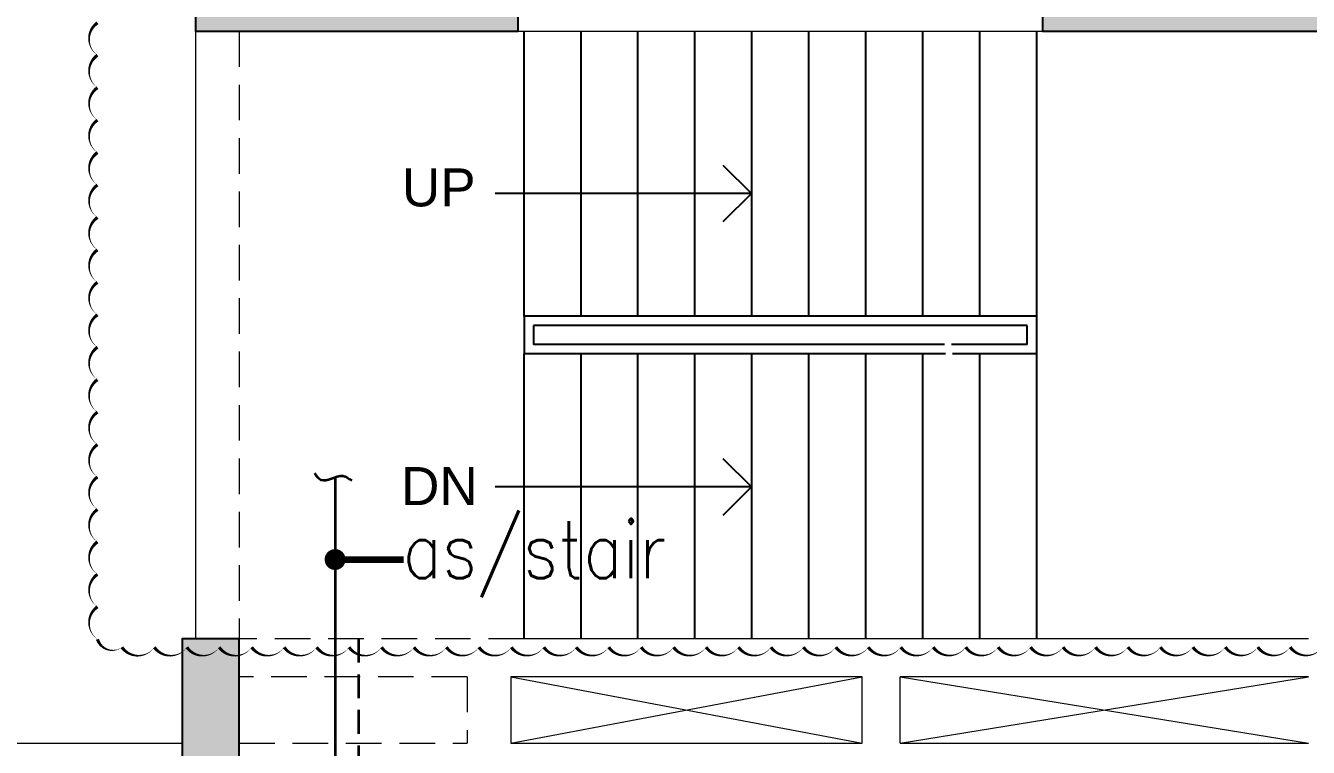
# Model space of a CAD drawing. Header units: millimetres. Extents: x 1255966 to 1543449, y 318653 to 465396.
# Drawn here: x 1271992 to 1278747, y 352116 to 355917 of the extents above; entities that cross this region are included whole.
import ezdxf

# ---------------------------------------------------------------- set-up
doc = ezdxf.new("R2010")
doc.units = ezdxf.units.MM
doc.header["$LTSCALE"] = 500
doc.header["$MEASUREMENT"] = 0
doc.linetypes.add('DASHED2', pattern=[0.375, 0.25, -0.125])
doc.linetypes.add('HIDDEN', pattern=[0.375, 0.25, -0.125])
for name, color, linetype, lineweight in [('ARROW', 1, 'Continuous', 0), ('CUT OUT', 1, 'Continuous', 13), ('REVISION', 1, 'Continuous', 5), ('STC REINF.BOTTOM', 7, 'Continuous', 35), ('TOWER AREA BEAM..', 3, 'Continuous', 20), ('TOWER COL HATCH', 253, 'Continuous', 20)]:
    doc.layers.add(name, color=color, linetype=linetype, lineweight=lineweight)
doc.layers.add('RAILING', color=7, linetype='Continuous', true_color=0xadadad)
doc.layers.add('STAIR', color=7, linetype='Continuous', true_color=0x3f4f7f)
for name, color, linetype in [('S-COLUMN-HATCH', 253, 'Continuous'), ('S-FRAMING PLAN', 4, 'Continuous'), ('S-T', 3, 'Continuous'), ('TEXT-RM NAME', 6, 'Continuous'), ('TOWER AREA COLUMN.', 6, 'Continuous')]:
    doc.layers.add(name, color=color, linetype=linetype)
doc.styles.add('ARIAL', font='arial.ttf')
doc.styles.add('ROMANCE', font='romans.shx')
doc.styles.add('S-T', font='romans.shx')
doc.dimstyles.new('GRID DIM', dxfattribs={"dimtxt": 250, "dimasz": 100, "dimexe": 75, "dimexo": 0, "dimgap": 50, "dimtad": 1, "dimdec": 0, "dimzin": 0, "dimdsep": 46, "dimtxsty": 'ROMANCE', "dimblk": 'ARCHTICK', "dimcen": 0, "dimdle": 0.5, "dimclrd": 8, "dimclre": 8, "dimclrt": 3, "dimadec": 0, "dimazin": 0, "dimtfac": 1, "dimtdec": 0, "dimtmove": 0, "dimatfit": 3, "dimldrblk": 'DOT', "dimfxl": 200, "dimtolj": 1, "dimtzin": 0, "dimlwd": -1, "dimlwe": -1, "dimarcsym": 2})

# ---------------------------------------------------------------- blocks, each defined once
blk = doc.blocks.new('_ArchTick')
at = {"color": 0, "linetype": 'ByBlock', "const_width": 0.15}
blk.add_lwpolyline([(-0.5, -0.5), (0.5, 0.5)], dxfattribs=at)
blk = doc.blocks.new('_Dot')
at = {"color": 0, "linetype": 'ByBlock', "lineweight": -2}
blk.add_line((-0.5, 0), (-1, 0), dxfattribs=at)
at = {"color": 0, "linetype": 'ByBlock', "const_width": 0.5}
blk.add_lwpolyline([(-0.25, 0, 1), (0.25, 0, 1)], format="xyb", close=True, dxfattribs=at)
blk = doc.blocks.new('A$Ca8bcdc7a')
at = {"layer": 'CUT OUT', "color": 1, "ltscale": 10}
for p, q in [((-65, -5389.8), (1785, -5039.8)), ((-65, -5039.8), (1785, -5389.8)), ((1985, -5389.8), (4135, -5039.8)), ((1985, -5039.8), (4135, -5389.8))]:
    blk.add_line(p, q, dxfattribs=at)
at = {"layer": 'S-FRAMING PLAN', "color": 3, "linetype": 'ByBlock', "lineweight": 20, "ltscale": 10}
for p, q in [((-1725, -1640), (-1725, -4839.8)), ((-25, -1640), (2735, -1640)), ((4135, -4839.8), (5, -4839.8)), ((-65, -5039.8), (-65, -5389.8)), ((1785, -5039.8), (-65, -5039.8)), ((1785, -5389.8), (1785, -5039.8)), ((4135, -5039.8), (1985, -5039.8)), ((1985, -5389.8), (1985, -5039.8)), ((-3880, -5389.8), (-1795, -5389.8)), ((-65, -5389.8), (1785, -5389.8)), ((1985, -5389.8), (4135, -5389.8))]:
    blk.add_line(p, q, dxfattribs=at)
at = {"layer": 'TOWER AREA BEAM..', "color": 3, "linetype": 'HIDDEN', "ltscale": 1.5}
for p, q in [((-1495, -1640), (-1495, -4839.8)), ((5, -4839.8), (-1495, -4839.8)), ((-295, -5039.8), (-1495, -5039.8)), ((-295, -5039.8), (-295, -5389.8)), ((-1495, -5389.8), (-295, -5389.8))]:
    blk.add_line(p, q, dxfattribs=at)
blk = doc.blocks.new('_Open90')
at = {"color": 0, "linetype": 'ByBlock', "lineweight": -2}
for p, q in [((-0.5, 0.5), (0, 0)), ((0, 0), (-1, 0)), ((0, 0), (-0.5, -0.5))]:
    blk.add_line(p, q, dxfattribs=at)
blk = doc.blocks.new('3tgra')
at = {"layer": 'TOWER COL HATCH'}
h = blk.add_hatch(color=253, dxfattribs=at)
h.dxf.hatch_style = 1
h.paths.add_polyline_path([(1381865.6, 84501.6), (1381865.6, 84731.6), (1380165.6, 84731.6), (1380165.6, 84501.6)])
h = blk.add_hatch(color=253, dxfattribs=at)
h.dxf.hatch_style = 1
h.paths.add_polyline_path([(1386325.6, 84501.6), (1386325.6, 84731.6), (1384625.6, 84731.6), (1384625.6, 84501.6)])
h = blk.add_hatch(color=253, dxfattribs=at)
h.dxf.hatch_style = 1
h.paths.add_polyline_path([(1380095.6, 80551.7), (1380395.6, 80551.7), (1380395.6, 81301.7), (1380095.6, 81301.7)])
at = {"layer": 'TOWER AREA COLUMN.', "color": 4}
for points in [[(1381865.6, 84501.6), (1381865.6, 84731.6), (1380165.6, 84731.6), (1380165.6, 84501.6)], [(1386325.6, 84501.6), (1386325.6, 84731.6), (1384625.6, 84731.6), (1384625.6, 84501.6)], [(1380095.6, 80551.7), (1380395.6, 80551.7), (1380395.6, 81301.7), (1380095.6, 81301.7)]]:
    blk.add_lwpolyline(points, close=True, dxfattribs=at)

msp = doc.modelspace()

# ---------------------------------------------------------------- linework, layer by layer
at = {"layer": 'RAILING'}
for p, q in [((1277316.6, 354387.7), (1274616.6, 354387.7)), ((1274616.6, 354387.7), (1274616.6, 354187.9)), ((1277266.6, 354337.7), (1274666.6, 354337.7)), ((1274666.6, 354337.7), (1274666.6, 354237.9)), ((1277266.6, 354237.9), (1277266.6, 354337.7)), ((1277316.6, 354187.9), (1277316.6, 354387.7)), ((1276829.9, 354237.9), (1274666.6, 354237.9)), ((1277266.6, 354237.9), (1276867.2, 354237.9)), ((1276835.9, 354187.9), (1274616.6, 354187.9)), ((1277316.6, 354187.9), (1276873.1, 354187.9))]:
    msp.add_line(p, q, dxfattribs=at)
at = {"layer": 'REVISION', "elevation": -56210.2}
msp.add_lwpolyline([(1278821.9, 352644.3, 0, 17.1, -0.520567), (1278651, 352644.2, 0, 17.1, -0.520567), (1278480.1, 352644.2, 0, 17.1, -0.520567), (1278309.2, 352644.2, 0, 17.1, -0.520567), (1278138.3, 352644.1, 0, 17.1, -0.520567), (1277967.4, 352644.1, 0, 17.1, -0.520567), (1277796.6, 352644.1, 0, 17.1, -0.520567), (1277625.7, 352644, 0, 17.1, -0.520567), (1277454.8, 352644, 0, 17.1, -0.520567), (1277283.9, 352644, 0, 17.1, -0.520567), (1277113, 352643.9, 0, 17.1, -0.520567), (1276942.1, 352643.9, 0, 17.1, -0.520567), (1276771.2, 352643.9, 0, 17.1, -0.520567), (1276600.3, 352643.9, 0, 17.1, -0.520567), (1276429.4, 352643.8, 0, 17.1, -0.520567), (1276258.6, 352643.8, 0, 17.1, -0.520567), (1276087.7, 352643.8, 0, 17.1, -0.520567), (1275916.8, 352643.7, 0, 17.1, -0.520567), (1275745.9, 352643.7, 0, 17.1, -0.520567), (1275575, 352643.7, 0, 17.1, -0.520567), (1275404.1, 352643.6, 0, 17.1, -0.520567), (1275233.2, 352643.6, 0, 17.1, -0.520567), (1275062.3, 352643.6, 0, 17.1, -0.520567), (1274891.4, 352643.6, 0, 17.1, -0.520567), (1274720.5, 352643.5, 0, 17.1, -0.520567), (1274549.7, 352643.5, 0, 17.1, -0.520567), (1274378.8, 352643.5, 0, 17.1, -0.520567), (1274207.9, 352643.4, 0, 17.1, -0.520567), (1274037, 352643.4, 0, 17.1, -0.520567), (1273866.1, 352643.4, 0, 17.1, -0.520567), (1273695.2, 352643.3, 0, 17.1, -0.520567), (1273524.3, 352643.3, 0, 17.1, -0.520567), (1273353.4, 352643.3, 0, 17.1, -0.520567), (1273182.5, 352643.2, 0, 17.1, -0.520567), (1273011.6, 352643.2, 0, 17.1, -0.520567), (1272840.8, 352643.2, 0, 17.1, -0.520567), (1272669.9, 352643.2, 0, 17.1, -0.520567), (1272499, 352643.1, 0, 17.1, -0.520567), (1272370.5, 352685.5, 0, 17.1, -0.520567), (1272370.5, 352856.4, 0, 17.1, -0.520567), (1272370.5, 353027.3, 0, 17.1, -0.520567), (1272370.5, 353198.2, 0, 17.1, -0.520567), (1272370.5, 353369.1, 0, 17.1, -0.520567), (1272370.5, 353540, 0, 17.1, -0.520567), (1272370.5, 353710.9, 0, 17.1, -0.520567), (1272370.5, 353881.8, 0, 17.1, -0.520567), (1272370.5, 354052.6, 0, 17.1, -0.520567), (1272370.5, 354223.5, 0, 17.1, -0.520567), (1272370.5, 354394.4, 0, 17.1, -0.520567), (1272370.5, 354565.3, 0, 17.1, -0.520567), (1272370.5, 354736.2, 0, 17.1, -0.520567), (1272370.5, 354907.1, 0, 17.1, -0.520567), (1272370.5, 355078, 0, 17.1, -0.520567), (1272370.5, 355248.9, 0, 17.1, -0.520567), (1272370.5, 355419.8, 0, 17.1, -0.520567), (1272370.5, 355590.7, 0, 17.1, -0.520567), (1272370.5, 355761.5, 0, 17.1, -0.520567), (1272370.5, 355932.4, 0, 17.1, -0.520567)], format="xyseb", dxfattribs=at)
at = {"layer": 'STAIR'}
for p, q in [((1274616.6, 354387.7), (1274616.6, 355887.7)), ((1274916.6, 354387.7), (1274916.6, 355887.7)), ((1275216.6, 354387.7), (1275216.6, 355887.7)), ((1275516.6, 354387.7), (1275516.6, 355887.7)), ((1275816.6, 354387.7), (1275816.6, 355887.7)), ((1276116.6, 354387.7), (1276116.6, 355887.7)), ((1276416.6, 354387.7), (1276416.6, 355887.7)), ((1276716.6, 354387.7), (1276716.6, 355887.7)), ((1277016.6, 354387.7), (1277016.6, 355887.7)), ((1277316.6, 354387.7), (1277316.6, 355887.7)), ((1274616.6, 352687.9), (1274616.6, 354187.9)), ((1274916.6, 352687.9), (1274916.6, 354187.9)), ((1275216.6, 352687.9), (1275216.6, 354187.9)), ((1275516.6, 352687.9), (1275516.6, 354187.9)), ((1275816.6, 352687.9), (1275816.6, 354187.9)), ((1276116.6, 352687.9), (1276116.6, 354187.9)), ((1276416.6, 352687.9), (1276416.6, 354187.9)), ((1276716.6, 352687.9), (1276716.6, 354187.9)), ((1277016.6, 352687.9), (1277016.6, 354187.9)), ((1277316.6, 352687.9), (1277316.6, 354187.9))]:
    msp.add_line(p, q, dxfattribs=at)
at = {"layer": 'STC REINF.BOTTOM', "color": 4, "linetype": 'Continuous'}
msp.add_line((1273621.9, 353539.2), (1273621.9, 351387.7), dxfattribs=at)
at = {"layer": 'STC REINF.BOTTOM', "color": 4, "linetype": 'DASHED2'}
msp.add_line((1273744.8, 352687.9), (1273744.8, 349335.3), dxfattribs=at)
at = {"layer": 'STC REINF.BOTTOM', "color": 4, "linetype": 'Continuous'}
msp.add_spline([(1273513, 353560), (1273547.3, 353525.7), (1273662.4, 353545.3), (1273709, 353520.8)], degree=3, dxfattribs=at)
at = {"layer": 'TEXT-RM NAME'}
for points in [[(1275514.2, 355033.3), (1274465, 355033.3)], [(1275514.2, 353487.9), (1274465, 353487.9)]]:
    msp.add_lwpolyline(points, dxfattribs=at)

# ---------------------------------------------------------------- block references
at = {"layer": 'CUT OUT', "color": 4}
msp.add_blockref('3tgra', (-107279, 271386.2), dxfattribs=at)
at = {"layer": 'S-COLUMN-HATCH', "color": 4, "ltscale": 10}
msp.add_blockref('A$Ca8bcdc7a', (1274611.6, 357527.7), dxfattribs=at)
at = {"layer": 'TEXT-RM NAME', "xscale": 300, "yscale": 300, "zscale": 300}
for p in [(1275814.2, 355033.3), (1275814.2, 353487.9)]:
    msp.add_blockref('_Open90', p, dxfattribs=at)

# ---------------------------------------------------------------- texts
at = {"layer": 'S-T', "color": 2, "linetype": 'Continuous', "ltscale": 10, "style": 'S-T', "width": 0.85}
msp.add_text('as/stair', height=300, dxfattribs=at).set_placement((1273977.4, 353006.8, 42.6))
at = {"layer": 'TEXT-RM NAME', "style": 'ARIAL'}
for s, p in [('UP', (1273973.6, 354965.5, 0)), ('DN', (1273969.3, 353392.3, 0))]:
    msp.add_text(s, height=200, rotation=360, dxfattribs=at).set_placement(p)

# ---------------------------------------------------------------- leaders
at = {"layer": 'ARROW', "linetype": 'ByBlock'}
msp.add_leader([(1273621.9, 353105.3), (1273982, 353105.3)], dimstyle='GRID DIM', override={"dimasz": 110, "dimtad": 0, "dimclrd": 1, "dimlwd": 65534}, dxfattribs=at)

doc.saveas('drawing.dxf')
